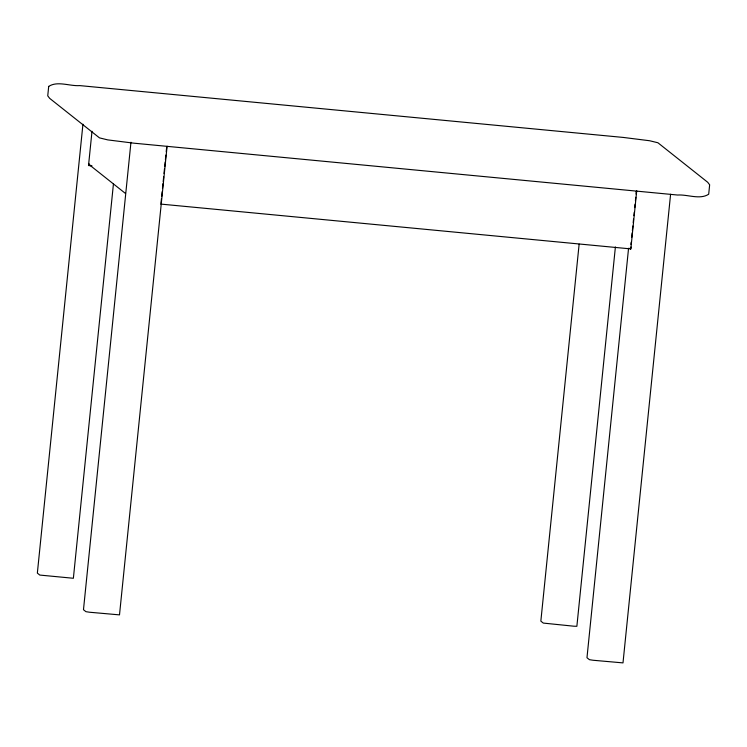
<?xml version="1.0" encoding="UTF-8"?>
<svg xmlns="http://www.w3.org/2000/svg" width="747" height="747" viewBox="0 0 747 747"><rect width="100%" height="100%" fill="white"/><g stroke="black" fill="none" stroke-linecap="round" stroke-linejoin="round"><path stroke-width="1.12" d="M636.08 194.117L636.108 191.568M82.945 124.198L37.35 573.117L39.806 575.069L73.374 578.271L113.441 183.874M92.002 131.276L88.519 165.545L91.993 165.881M130.958 142.247L83.477 609.72L85.942 611.672L89.603 612.241L119.501 614.874L167.104 146.235M160.997 203.081L161.464 198.515M161.669 196.47L162.164 191.662M162.491 188.44L162.977 183.659M163.191 181.549L163.668 176.806M164.004 173.519L164.48 168.813M164.704 166.628L165.18 161.959M165.404 159.746L165.871 155.096M166.217 151.706L166.684 147.103M579.14 244.129L540.847 621.13L543.302 623.082L573.817 626.201L576.871 626.285L615.397 246.968M628.563 248.256L586.974 657.733L589.43 659.685L593.099 660.255L622.998 662.888L670.601 194.248M631.682 237.499L632.149 232.905M632.382 230.608L632.849 226.014M633.204 222.559L633.549 219.114M633.904 215.668L634.25 212.223M634.717 207.629L635.071 204.183M635.417 200.738L635.772 197.292M630.813 249.04L636.733 190.774M631.215 242.093L630.888 244.4M160.698 204.08L630.627 248.891L631.019 247.024M629.824 248.256L630.627 248.891M125.515 193.501L90.536 165.741L88.725 163.528M48.695 86.419L47.743 95.84L49.666 98.352L99.472 137.868L107.764 139.894L133.993 143.191L677.632 195.032C687.576 194.304 699.892 200.009 708.698 194.211L709.65 184.798L707.717 182.287L657.911 142.761L649.629 140.744L623.4 137.448L79.761 85.606C69.816 86.335 57.5 80.629 48.695 86.419"/></g></svg>
